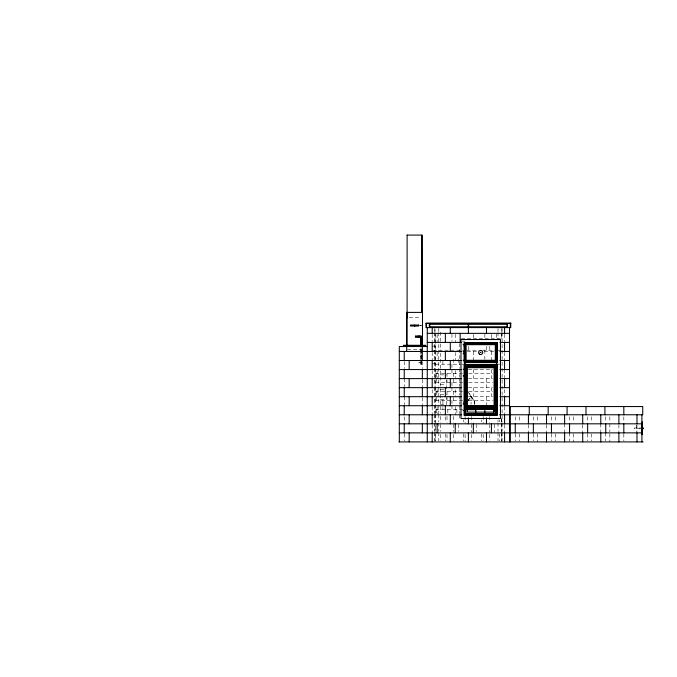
<?xml version="1.0" encoding="UTF-8"?>
<svg xmlns="http://www.w3.org/2000/svg" width="677" height="677" viewBox="0 0 677 677"><rect width="100%" height="100%" fill="white"/><g stroke="black" fill="none" stroke-linecap="round" stroke-linejoin="round"><path stroke-width="0.51" stroke-dasharray="3.38 2.54" d="M467.799 401.207L471.192 396.18M467.57 401.207L471.057 396.273L474.315 401.207L474.315 404.287M409.289 317.327L419.757 317.327M419.647 325.341L421.517 325.341M419.647 325.755L421.517 325.755M461.435 338.297L502.114 338.297M461.934 341.174L465.099 341.174M432.205 346.108L435.497 346.108M407.537 349.4L421.517 349.4M421.001 349.806L421.432 349.806L421.5 364.201M433.026 350.221L463.043 350.221M466.681 350.221L478.537 350.221M482.743 350.221L496.351 350.221M498.145 350.221L501.285 350.221M467.299 351.456L477.437 351.456M484.385 351.456L494.523 351.456M432.205 363.38L435.497 363.38M421.483 364.201L420.527 364.201L420.51 347.496M435.497 364.201L460.995 364.201M461.976 364.201L464.938 364.201M496.351 364.201L501.285 364.201M468.391 369.549L492.517 369.549M435.497 373.247L462.755 373.247M468.746 373.247L492.89 373.247M440.431 374.889L446.6 374.889M468.391 378.595L492.517 378.595M435.497 382.293L462.755 382.293M468.746 382.293L492.89 382.293M440.431 384.756L446.6 384.756M468.391 387.642L492.517 387.642M440.431 389.69L444.544 389.69M435.497 391.34L462.966 391.34M468.746 391.34L492.89 391.34M440.431 394.632L446.6 394.632M468.391 396.688L492.517 396.688M440.431 399.565L446.6 399.565M435.497 400.386L462.755 400.386M468.746 400.386L492.89 400.386M474.315 401.207L467.705 391.247M440.431 404.499L446.6 404.499L446.6 397.585M435.497 409.433L462.966 409.433M642.49 428.016L634.264 428.016L634.264 428.668L640.434 428.676M467.57 391.34L474.552 401.207L474.552 404.287M636.981 424.826L636.981 431.867M636.575 425.266L636.575 431.427M623.822 416.787L623.822 421.813M623.822 433.872L623.822 440.913M618.888 424.826L618.888 431.867M609.842 416.787L609.842 421.813M609.842 423.819L609.842 431.867M609.842 433.872L609.842 441.912M605.729 416.787L605.729 421.813M605.729 432.865L605.729 440.913M600.795 423.819L600.795 431.867M591.749 416.787L591.749 421.813M591.749 433.872L591.749 440.913M587.636 416.787L587.636 421.813M587.636 433.872L587.636 440.913M582.702 424.826L582.702 431.867M573.656 416.787L573.656 421.813M573.656 433.872L573.656 441.912M569.543 416.787L569.543 421.813M569.543 432.865L569.543 440.913M564.61 423.819L564.61 431.867M555.563 416.787L555.563 421.813M555.563 433.872L555.563 440.913M551.45 416.787L551.45 421.813M551.45 433.872L551.45 440.913M546.517 424.826L546.517 431.867M537.47 416.787L537.47 421.813M537.47 433.872L537.47 441.912M533.358 416.787L533.358 421.813M533.358 433.872L533.358 440.913M528.424 424.826L528.424 431.867M519.377 416.787L519.377 421.813M519.377 433.872L519.377 440.913M515.265 416.787L515.265 421.813M515.265 433.872L515.265 440.913M504.577 334.218L504.577 341.546M504.577 352.455L504.577 360.502M504.577 369.549L504.577 377.588M504.577 389.647L504.577 396.688M504.577 406.733L504.577 413.774M504.577 424.826L504.577 431.867M502.114 328.43L502.114 331.578M502.114 332.627L502.114 421.949M502.114 422.998L502.114 431.41M502.114 432.459L502.114 440.862M501.699 328.43L501.699 331.578M501.699 332.627L501.699 338.932M501.699 418.801L501.699 421.949M501.699 422.998L501.699 431.41M501.699 432.459L501.699 440.862M501.285 334.133L501.285 338.407M501.285 418.801L501.285 423.413M501.285 423.819L501.285 432.459M501.285 433.872L501.285 441.912M499.643 419.799L499.643 421.813M499.643 433.872L499.643 440.913M498.001 328.43L498.001 331.578M498.001 332.627L498.001 338.932M498.001 419.85L498.001 421.949M498.001 422.998L498.001 431.41M498.001 432.459L498.001 440.862M496.351 334.133L496.351 338.161M494.709 424.42L494.709 432.459M491.417 334.362L491.417 338.39M491.417 351.456L491.417 360.502M491.417 369.549L491.417 378.595M491.417 387.642L491.417 396.688M489.776 346.201L489.776 350.221M489.776 416.372L489.776 422.406M489.776 424.42L489.776 432.459M489.776 434.465L489.776 440.499M486.484 346.429L486.484 351.456M486.484 378.595L486.484 387.642M486.484 396.688L486.484 405.726M484.842 334.133L484.842 338.161M484.842 350.221L484.842 359.267M483.192 416.372L483.192 423.413M483.192 434.465L483.192 440.499M481.55 419.799L481.55 421.813M481.55 433.872L481.55 440.913M476.616 424.42L476.616 431.452M473.325 334.362L473.325 338.39M473.325 351.456L473.325 360.502M473.325 369.549L473.325 378.595M473.325 387.642L473.325 396.688M471.683 416.372L471.683 422.406M471.683 424.42L471.683 432.459M471.683 434.465L471.683 440.499M471.057 396.273L471.057 404.372M468.391 346.429L468.391 351.456M465.099 416.372L465.099 423.413M465.099 434.465L465.099 441.506M463.457 419.799L463.457 421.813M463.457 433.872L463.457 440.913M459.344 343.527L459.344 367.603M459.344 368.652L459.344 377.021M459.344 378.071L459.344 386.44M459.344 387.489L459.344 394.818M459.344 395.859L459.344 404.237M459.344 405.278L459.344 413.655M459.344 414.705L459.344 418.885M458.524 359.267L458.524 364.201M458.524 424.42L458.524 431.452M456.882 409.433L456.882 414.366M455.232 334.362L455.232 342.41M455.232 352.455L455.232 360.502M455.232 370.547L455.232 377.588M455.232 389.647L455.232 396.688M455.232 406.733L455.232 414.773M453.59 359.267L453.59 364.201M453.59 373.247L453.59 382.293M453.59 391.34L453.59 400.386M453.59 416.372L453.59 422.406M453.59 424.42L453.59 431.452M453.59 434.465L453.59 440.499M451.948 334.133L451.948 341.174M451.948 364.201L451.948 373.247M451.948 382.293L451.948 386.313M451.948 387.32L451.948 391.34M451.948 400.386L451.948 404.406M451.948 405.413L451.948 409.433M447.836 409.433L447.836 414.366M447.006 373.247L447.006 379.281M447.006 380.279L447.006 382.293M447.006 391.34L447.006 400.386M447.006 416.372L447.006 422.406M447.006 434.465L447.006 440.499M446.6 379.822L446.6 388.708M445.364 416.787L445.364 421.813M445.364 433.872L445.364 440.913M442.902 361.239L442.902 364.201M442.902 400.386L442.902 406.412M442.902 407.419L442.902 409.433M440.431 332.128L440.431 350.221M440.431 353.233L440.431 413.376M440.431 416.372L440.431 422.406M440.431 424.42L440.431 431.452M440.431 434.465L440.431 440.499M438.789 328.43L438.789 331.578M438.789 332.627L438.789 386.22M438.789 387.269L438.789 404.084M438.789 405.134L438.789 414.366M438.789 414.595L438.789 421.949M438.789 422.998L438.789 431.41M438.789 432.459L438.789 440.862M437.139 334.362L437.139 341.403M437.139 352.455L437.139 358.488M437.139 370.547L437.139 378.595M437.139 389.647L437.139 395.681M437.139 406.733L437.139 413.774M436.318 373.247L436.318 377.267M436.318 378.274L436.318 382.293M436.318 391.34L436.318 400.386M436.318 409.433L436.318 414.366M435.497 334.133L435.497 350.221M435.497 351.185L435.497 413.376M435.497 414.366L435.497 432.459M435.497 434.465L435.497 441.506M435.083 329.479L435.083 331.578M435.083 332.627L435.083 386.22M435.083 387.269L435.083 404.084M435.083 405.134L435.083 413.545M435.083 414.595L435.083 421.949M435.083 422.998L435.083 431.41M435.083 432.459L435.083 440.862M434.676 328.43L434.676 331.578M434.676 332.627L434.676 386.22M434.676 387.269L434.676 404.084M434.676 405.134L434.676 413.545M434.676 414.595L434.676 421.949M434.676 422.998L434.676 431.41M434.676 432.459L434.676 440.862M432.205 334.362L432.205 341.403M432.205 352.455L432.205 360.502M432.205 370.547L432.205 377.588M432.205 389.647L432.205 395.681M432.205 406.733L432.205 413.774M432.205 424.826L432.205 431.867M422.338 361.501L422.338 368.542M422.338 379.594L422.338 386.635M422.338 397.687L422.338 404.728M421.246 349.806L421.348 364.201M421.128 349.806L421.128 364.201M421.001 347.496L421.001 364.201M404.245 361.501L404.245 368.542M404.245 378.595L404.245 386.635M404.245 396.688L404.245 404.728M404.245 416.787L404.245 421.813M404.245 433.872L404.245 440.913M421.923 362.559L417.819 362.965L421.923 362.559"/><path stroke-width="1.02" d="M415.526 336.071C416.042 336.875 415.136 337.374 415.424 336.215C423.404 334.226 424.166 338.745 415.526 337.061M414.062 325.282L414.993 325.282M414.789 326.009L414.4 326.026M464.05 352.446L464.05 352.929M464.05 401.791L464.05 402.265M497.273 352.446L497.273 352.929M497.273 401.791L497.273 402.265M407.046 235.088L422.008 235.088L422.008 312.393L421.923 235.088M426.036 323.488L510.746 323.488M427.272 333.363L509.51 333.363M415.678 336.571L421.644 336.571M427.272 342.41L461.435 342.41M499.88 342.41L509.51 342.41M463.102 344.669L464.058 344.669M403.424 345.693L425.63 345.693M464.075 346.15L464.735 346.15M496.723 346.15L497.383 346.15M427.272 346.522L399.312 346.522L399.312 441.912M463.102 351.245L464.058 351.245M399.312 351.456L461.452 351.456M499.88 351.456L509.51 351.456M463.102 353.716L464.058 353.716M463.102 360.291L464.058 360.291M495.987 360.291L466.131 360.291L466.131 344.669L495.327 344.669L495.327 360.291M399.312 360.502L461.452 360.502M499.88 360.502L509.51 360.502M465.928 366.257L495.53 366.257M463.102 369.337L464.058 369.337M399.312 369.549L461.452 369.549M499.88 369.549L509.51 369.549M463.102 375.921L464.058 375.921M399.312 378.595L461.452 378.595M499.88 378.595L509.51 378.595M399.312 387.642L461.452 387.642M499.88 387.642L509.51 387.642M399.312 396.688L461.452 396.688M499.88 396.688L509.51 396.688M463.102 403.881L464.058 403.881M399.312 405.726L461.452 405.726M499.88 405.726L509.51 405.726M467.367 405.938L494.092 405.938M467.367 406.098L494.092 406.098M509.51 406.555L642.735 406.555L642.735 414.773L510.331 414.773M465.928 407.376L495.53 407.376M465.928 407.782L495.53 407.782M466.749 409.018L494.506 409.018M467.367 409.23L494.092 409.23M466.639 409.433L494.506 409.433M467.215 409.678L475.55 409.678L475.55 412.344M463.102 410.457L464.058 410.457M399.312 414.773L461.452 414.773M499.55 414.773L509.51 414.773M641.914 422.177L642.49 422.177L642.49 434.516L641.914 434.516M399.312 423.819L509.51 423.819M510.331 423.819L641.914 423.819M642.49 427.856L642.989 427.856L642.989 428.837L642.49 428.837M642.49 427.999L642.989 427.999M642.49 428.346L642.989 428.346M642.49 428.693L642.989 428.693M399.312 432.865L509.51 432.865M510.331 432.865L641.914 432.865M398.981 441.912L643.15 441.912M421.458 337.044L421.5 345.888M642.084 422.177L642.084 434.516M641.914 414.773L641.914 441.912M636.981 414.773L636.981 423.819M636.981 432.865L636.981 441.912M623.822 406.555L623.822 414.773M623.822 423.819L623.822 432.865M618.888 414.773L618.888 423.819M618.888 432.865L618.888 441.912M605.729 423.819L605.729 432.865M604.908 406.555L604.908 414.773M600.795 414.773L600.795 423.819M600.795 432.865L600.795 441.912M587.636 423.819L587.636 432.865M585.994 406.555L585.994 414.773M582.702 414.773L582.702 423.819M582.702 432.865L582.702 441.912M569.543 423.819L569.543 432.865M567.081 406.555L567.081 414.773M564.61 414.773L564.61 423.819M564.61 432.865L564.61 441.912M551.45 423.819L551.45 432.865M548.167 406.555L548.167 414.773M546.517 414.773L546.517 423.819M546.517 432.865L546.517 441.912M533.358 423.819L533.358 432.865M529.253 406.555L529.253 414.773M528.424 414.773L528.424 423.819M528.424 432.865L528.424 441.912M515.265 423.819L515.265 432.865M510.331 323.488L510.331 327.6M510.331 406.555L510.331 441.912M509.51 327.329L509.51 441.912M507.048 324.317L507.048 326.779M504.577 327.329L504.577 333.363M504.577 342.41L504.577 351.456M504.577 360.502L504.577 369.549M504.577 378.595L504.577 387.642M504.577 396.688L504.577 405.726M504.577 414.773L504.577 423.819M504.577 432.865L504.577 441.912M496.766 362.17L496.766 364.268M496.351 362.246L496.351 365.021M495.53 365.842L495.53 413.545L465.928 413.545L465.928 365.842M494.092 407.376L494.092 367.696L467.367 367.696L467.367 407.376M494.092 407.782L494.092 412.107L467.367 412.107L467.367 407.782M493.888 409.433L493.888 412.395M491.417 423.819L491.417 432.865M486.484 327.329L486.484 333.363M486.484 417.794L486.484 423.819M486.484 432.865L486.484 441.912M484.842 409.433L484.842 412.395M484.224 342.613L484.224 343.273M483.564 342.613L483.564 343.273M480.729 364.404L480.729 365.064M480.729 414.739L480.729 415.39M475.796 409.433L475.796 412.395M473.325 423.819L473.325 432.865M468.594 324.317L468.594 326.779M468.391 327.329L468.391 333.363M468.391 417.794L468.391 423.819M468.391 432.865L468.391 441.912M468.188 324.317L468.188 326.779M465.099 361.586L465.099 365.021M464.693 362.17L464.693 364.268M460.165 333.363L460.165 342.41M455.232 423.819L455.232 432.865M450.298 327.329L450.298 333.363M450.298 342.41L450.298 351.456M450.298 360.502L450.298 369.549M450.298 378.595L450.298 387.642M450.298 396.688L450.298 405.726M450.298 414.773L450.298 423.819M450.298 432.865L450.298 441.912M445.364 333.363L445.364 342.41M445.364 351.456L445.364 360.502M445.364 369.549L445.364 378.595M445.364 387.642L445.364 396.688M445.364 405.726L445.364 414.773M437.139 423.819L437.139 432.865M432.205 327.329L432.205 333.363M432.205 342.41L432.205 351.456M432.205 360.502L432.205 369.549M432.205 378.595L432.205 387.642M432.205 396.688L432.205 405.726M432.205 414.773L432.205 423.819M432.205 432.865L432.205 441.912M429.743 324.317L429.743 326.779M427.272 327.329L427.272 441.912M426.451 323.488L426.451 327.6M425.63 346.522L425.63 345.287L403.424 345.287L403.424 346.522M422.49 345.287L422.49 312.393L406.564 312.393L406.564 345.287M422.338 346.522L422.338 360.502M422.338 369.549L422.338 378.595M422.338 387.642L422.338 396.688M422.338 405.726L422.338 414.773M422.338 423.819L422.338 432.865M421.001 337.061L421.001 345.888M420.51 337.061L420.51 345.414M409.179 360.502L409.179 369.549M409.179 378.595L409.179 387.642M409.179 396.688L409.179 405.726M409.179 414.773L409.179 423.819M409.179 432.865L409.179 441.912M407.207 312.393L407.207 317.978M407.122 235.088L407.08 345.287M406.716 346.522L406.716 351.456M404.245 351.456L404.245 360.502M404.245 369.549L404.245 378.595M404.245 387.642L404.245 396.688M404.245 405.726L404.245 414.773M404.245 423.819L404.245 432.865M480.238 352.412L481.051 352.548L480.272 352.311M510.746 323.081L426.036 323.081L426.036 327.6L510.746 327.6L510.746 323.081M507.454 324.317L429.328 324.317L429.328 326.779L507.454 326.779L507.454 324.317M418.64 325.053L410.414 325.053L410.414 326.026L418.64 326.043L418.64 325.07M500.464 339.524L460.995 339.524L460.995 418.479L500.464 418.479L500.464 339.524M497.383 342.613L464.075 342.613L464.075 362.347L497.383 362.347L497.383 342.613M496.723 343.273L464.735 343.273L464.735 361.687L496.723 361.687L496.723 343.273M495.987 344.009L465.471 344.009L465.471 360.951L495.987 360.951L495.987 344.009M497.383 364.404L464.075 364.404L464.075 415.39L497.383 415.39L497.383 364.404M496.723 365.064L464.735 365.064L464.735 414.739L496.723 414.739L496.723 365.064M495.945 365.842L465.514 365.842L465.514 413.952L495.945 413.952L495.945 365.842M494.912 366.875L466.546 366.875L466.546 406.919L494.912 406.919L494.912 366.875M479.324 354.054A2.056 2.056 0 0 0 482.667 352.835A2.056 2.056 0 0 0 479.934 350.551A2.056 2.056 0 0 0 479.324 354.054"/></g></svg>
